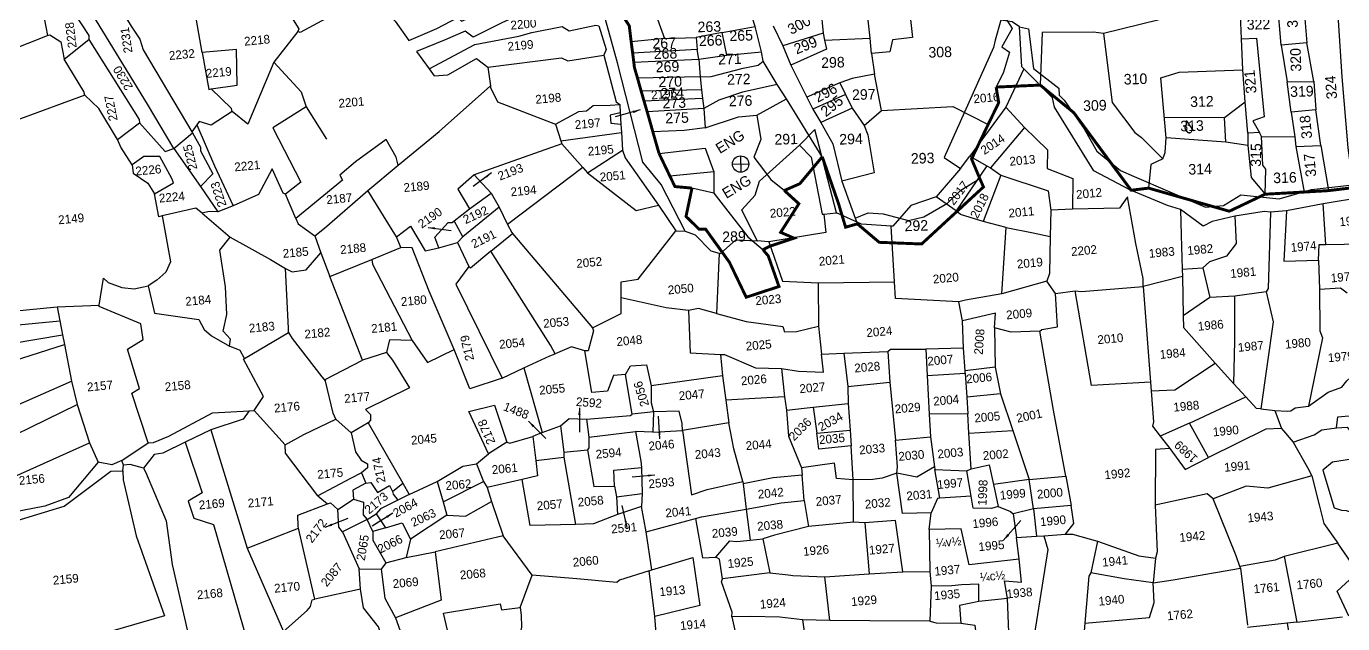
# Model space of a CAD drawing. Header units: metres. Extents: x 277515 to 230369286191, y 2056844 to 115415464409.
# Drawn here: x 278403 to 279508, y 2058632 to 2059133 of the extents above; entities that cross this region are included whole.
import ezdxf
from ezdxf.enums import TextEntityAlignment as Align

# ---------------------------------------------------------------- set-up
doc = ezdxf.new("R2010")
doc.units = ezdxf.units.M
doc.header["$MEASUREMENT"] = 0
for name, color, linetype in [('OFF', 1, 'Continuous'), ('OTHERS', 1, 'Continuous'), ('POLY_PARCEL', 6, 'Continuous'), ('POLY_ROAD', 30, 'Continuous'), ('SYM_ARROW', 1, 'Continuous'), ('TEXT_MAPIN', 7, 'Continuous'), ('TEXT_MAPOUT', 7, 'Continuous'), ('TEXT_PARCEL', 7, 'Continuous'), ('V_BOUND_LINE', 7, 'Continuous')]:
    doc.layers.add(name, color=color, linetype=linetype)
doc.styles.add('TEXT_MAP', font='', dxfattribs={"height": 1.8})
doc.styles.get('TEXT_MAP').set_extended_font_data('Kruti Dev 050')
doc.dimstyles.get("Standard").update_dxf_attribs({"dimtxt": 0.18, "dimasz": 0.18, "dimexe": 0.18, "dimexo": 0.0625, "dimgap": 0.09, "dimtad": 0, "dimtih": 1, "dimtoh": 1, "dimdec": 4, "dimzin": 0, "dimdsep": 46, "dimtxsty": 'Standard', "dimcen": 0.09, "dimadec": 0, "dimazin": 0, "dimtfac": 1, "dimtdec": 4, "dimtofl": 0, "dimtmove": 0, "dimatfit": 3, "dimfxl": 0, "dimtolj": 1, "dimtzin": 0, "dimarcsym": 0})

# ---------------------------------------------------------------- blocks, each defined once
blk = doc.blocks.new('DETAIL')
for points in [[(-1.4, 0), (1.4, 0)], [(0, 1.4), (0, -1.4)]]:
    blk.add_lwpolyline(points)
blk.add_circle((0, 0), 1.4)
blk = doc.blocks.new('KSUB')
at = {"layer": 'OFF'}
for points in [[(279408.6, 2059056.8), (279358.2, 2059056.5)], [(278972.9, 2059031.1), (278979.9, 2059011.4)]]:
    blk.add_lwpolyline(points, dxfattribs=at)
at = {"layer": 'POLY_PARCEL'}
for points in [[(279111.3, 2059123.5), (279107.3, 2059159.4), (279105.6, 2059163.5)], [(279143.3, 2059153.9), (279146.6, 2059124.1), (279129.9, 2059122), (279127.6, 2059112.1), (279112.3, 2059110.5)], [(279456.2, 2059117.5), (279453, 2059153.9)], [(279474.5, 2059156.7), (279477.5, 2059119.6)], [(279502.5, 2059160), (279507, 2059091.1), (279512, 2059031.3), (279516.5, 2058998)], [(278930.4, 2059145.5), (278938.6, 2059123.2)], [(279069.8, 2059147.7), (279071.9, 2059127.6)], [(279422.7, 2059122.8), (279421.6, 2059149.8)], [(278987, 2059128.1), (279014.8, 2059133.2)], [(278938.6, 2059123.2), (278910.7, 2059120.3)], [(278938.6, 2059123.2), (278965.2, 2059124)], [(278987, 2059128.1), (278965.2, 2059124)], [(278965.2, 2059124), (278966, 2059113.9)], [(278991, 2059109.2), (278987, 2059128.1)], [(279071.9, 2059127.6), (279037.9, 2059116.9)], [(279072.9, 2059121.8), (279074.5, 2059114.2), (279044.7, 2059100.9)], [(279071.9, 2059127.6), (279072.9, 2059121.8)], [(279072.9, 2059121.8), (279111.3, 2059123.5)], [(279112.3, 2059110.5), (279111.3, 2059123.5)], [(279306.9, 2059127.4), (279314.2, 2059069.5), (279333.2, 2059044.4), (279338.8, 2059040.2), (279356.7, 2059022.3)], [(279422.7, 2059122.8), (279435.4, 2059123.5), (279441.7, 2059057.3), (279432.3, 2059054.1), (279437.9, 2059044.4)], [(279423.8, 2059096.8), (279422.7, 2059122.8)], [(279477.5, 2059119.6), (279456.2, 2059117.5)], [(279483.4, 2059087.1), (279477.5, 2059119.6)], [(278966, 2059113.9), (278911.9, 2059111)], [(278967.4, 2059105.9), (278966, 2059113.9)], [(278967.4, 2059105.9), (278991, 2059109.2)], [(278991, 2059109.2), (279019.9, 2059112.1)], [(279112.3, 2059110.5), (279114.9, 2059093.2)], [(279456.2, 2059117.5), (279461.2, 2059086.7)], [(278912.9, 2059103.3), (278967.4, 2059105.9)], [(278967.4, 2059105.9), (278968.6, 2059090.9)], [(278968.6, 2059090.9), (278977.7, 2059091.2), (279004.7, 2059098.4), (279017.3, 2059100.8), (279021.4, 2059104.2)], [(279359.6, 2059039.7), (279355.2, 2059090.1), (279370.4, 2059094.9), (279423.8, 2059096.8)], [(279426, 2059070), (279423.8, 2059096.8)], [(278968.6, 2059090.9), (278916, 2059089.9)], [(278968.6, 2059090.9), (278969.7, 2059080.1)], [(279085.7, 2059086), (279058.2, 2059073.9)], [(279114.9, 2059093.2), (279096.2, 2059089.5), (279085.7, 2059086)], [(279085.7, 2059086), (279090.5, 2059076.3)], [(279120.8, 2059062.7), (279114.9, 2059093.2)], [(279461.2, 2059086.7), (279483.4, 2059087.1)], [(279464.6, 2059061.4), (279461.2, 2059086.7)], [(279483.4, 2059087.1), (279485.3, 2059063.2)], [(278969.7, 2059080.1), (278919.1, 2059078.9)], [(278969.7, 2059080.1), (278970.5, 2059072.9)], [(279033.1, 2059084.7), (279004.1, 2059078.2), (278984.1, 2059071.3), (278971.6, 2059064.5)], [(279090.5, 2059076.3), (279063.1, 2059063.8)], [(279090.5, 2059076.3), (279096.1, 2059064.8)], [(278970.5, 2059072.9), (278921.5, 2059070.5)], [(278971.6, 2059064.5), (278924.1, 2059061.7)], [(278970.5, 2059072.9), (278971.6, 2059064.5)], [(278971.6, 2059064.5), (278972.7, 2059048.1)], [(279016, 2059058.7), (279041, 2059072.6)], [(279096.1, 2059064.8), (279069.7, 2059052.6)], [(279096.1, 2059064.8), (279106.1, 2059050.3)], [(279120.8, 2059062.7), (279180.7, 2059066.1), (279210.2, 2059051)], [(279409.6, 2059036.3), (279408.6, 2059056.8), (279426, 2059070)], [(279428.1, 2059043.8), (279426, 2059070)], [(279485.3, 2059063.2), (279464.6, 2059061.4)], [(279489.4, 2059033.5), (279485.3, 2059063.2)], [(278972.7, 2059048.1), (279000.7, 2059057.3), (279016, 2059058.7)], [(279016, 2059058.7), (279019.5, 2059038.3), (279013.6, 2059023.7), (279027.8, 2059004.7), (279039.2, 2058995.6)], [(279106.1, 2059050.3), (279120.8, 2059062.7)], [(279464.6, 2059061.4), (279467.5, 2059040.7)], [(278972.7, 2059048.1), (278955.1, 2059046.1), (278928.9, 2059044.8)], [(279106.1, 2059050.3), (279109.3, 2059042.4), (279114.5, 2059010.3), (279087.5, 2059003.3)], [(279437.9, 2059044.4), (279428.1, 2059043.8)], [(279428.1, 2059043.8), (279428.1, 2059033.4)], [(279439.5, 2059041), (279437.9, 2059044.4)], [(279439.5, 2059041), (279467.5, 2059040.7)], [(279442.6, 2058992.5), (279443.2, 2059013.4), (279440.8, 2059017), (279439.5, 2059041)], [(278934.1, 2059026.6), (278972.9, 2059031.1)], [(279356.7, 2059022.3), (279358.8, 2059027.6), (279359.6, 2059039.7)], [(279409.6, 2059036.3), (279359.6, 2059039.7)], [(279428.1, 2059033.4), (279409.6, 2059036.3)], [(279428.1, 2059033.4), (279431, 2059006.6), (279442.6, 2058992.5)], [(279467.5, 2059040.7), (279468.3, 2059032.6)], [(279468.3, 2059032.6), (279489.4, 2059033.5)], [(279468.3, 2059032.6), (279475.3, 2058994.3)], [(279489.4, 2059033.5), (279495.9, 2058995.5)], [(279356.7, 2059022.3), (279346.7, 2059017.4), (279344.8, 2058997.6)], [(278979.9, 2059011.4), (278943.2, 2059007.6)], [(278979.9, 2059011.4), (278980.1, 2058993.5)], [(278980.1, 2058993.5), (278961.7, 2058997.6)], [(279098.7, 2058972.5), (279109.4, 2058976.8), (279122.2, 2058976), (279143.4, 2058970.3), (279156.3, 2058973.6), (279176.2, 2058984.9), (279187.2, 2058995.9), (279203.2, 2059005.6)], [(278980.1, 2058993.5), (279008.7, 2058956.6), (279021.3, 2058945.9)]]:
    blk.add_lwpolyline(points, dxfattribs=at)
at = {"layer": 'POLY_ROAD'}
for points in [[(279208.8, 2059165.5), (279230.4, 2059131.7), (279221.6, 2059116.2), (279228, 2059111.8), (279223.2, 2059095), (279216.9, 2059082.4)], [(279014.8, 2059133.2), (279008, 2059154.3)], [(279421.6, 2059149.8), (279353.7, 2059138.8), (279306.9, 2059127.4)], [(279019.9, 2059112.1), (279014.8, 2059133.2)], [(279029.9, 2059133.9), (279037.9, 2059116.9)], [(279306.9, 2059127.4), (279298.6, 2059128.5), (279255.5, 2059128.2), (279253.9, 2059084.1)], [(279021.4, 2059104.2), (279019.9, 2059112.1)], [(279037.9, 2059116.9), (279044.7, 2059100.9)], [(279033.1, 2059084.7), (279021.4, 2059104.2)], [(279044.7, 2059100.9), (279058.2, 2059073.9)], [(279041, 2059072.6), (279033.1, 2059084.7)], [(279071, 2059023.9), (279041, 2059072.6)], [(279058.2, 2059073.9), (279063.1, 2059063.8)], [(279063.1, 2059063.8), (279069.7, 2059052.6)], [(279069.7, 2059052.6), (279079.9, 2059034.8), (279087.5, 2059003.3)], [(279087.5, 2059003.3), (279098.7, 2058972.5)], [(279098.7, 2058972.5), (279100.5, 2058967.6)]]:
    blk.add_lwpolyline(points, dxfattribs=at)
at = {"layer": 'V_BOUND_LINE', "const_width": 2.46}
for points in [[(278901.5, 2059145.6), (278909.1, 2059133.8), (278910.7, 2059120.3)], [(278910.7, 2059120.3), (278911.9, 2059111)], [(278911.9, 2059111), (278912.9, 2059103.3)], [(278912.9, 2059103.3), (278913.4, 2059098.9), (278916, 2059089.9)], [(278916, 2059089.9), (278919.1, 2059078.9)], [(279216.9, 2059082.4), (279253.9, 2059084.1)], [(279253.9, 2059084.1), (279282, 2059061), (279330.2, 2058995.8), (279344.8, 2058997.6)], [(278919.1, 2059078.9), (278921.5, 2059070.5)], [(279210.2, 2059051), (279219.1, 2059069.3), (279216.9, 2059082.4)], [(278921.5, 2059070.5), (278924.1, 2059061.7)], [(278924.1, 2059061.7), (278928.9, 2059044.8)], [(279203.2, 2059005.6), (279196.3, 2059022.1), (279210.2, 2059051)], [(278928.9, 2059044.8), (278934.1, 2059026.6)], [(278934.1, 2059026.6), (278943.2, 2059007.6)], [(279039.2, 2058995.6), (279052.2, 2059001.3), (279071, 2059023.9)], [(279071, 2059023.9), (279084.7, 2058984.5), (279090.6, 2058964.8), (279100.5, 2058967.6)], [(278943.2, 2059007.6), (278947.4, 2058998.9), (278961.7, 2058997.6)], [(278961.7, 2058997.6), (278956.7, 2058973.8), (278967.7, 2058963.1), (278973.1, 2058963.2), (278993.1, 2058935.4), (279007.2, 2058906), (279034.7, 2058915), (279025.7, 2058940.7), (279021.3, 2058945.9)], [(279021.3, 2058945.9), (279027.2, 2058948.9), (279047.3, 2058955.6), (279036.1, 2058960.5), (279051.4, 2058984.5), (279039.2, 2058995.6)], [(279100.5, 2058967.6), (279118.8, 2058952.1), (279154.4, 2058950.7), (279206.3, 2058998.6), (279203.2, 2059005.6)], [(279344.8, 2058997.6), (279412.6, 2058978.2), (279442.6, 2058992.5)], [(279495.9, 2058995.5), (279516.5, 2058998)], [(279442.6, 2058992.5), (279475.3, 2058994.3)], [(279475.3, 2058994.3), (279495.9, 2058995.5)]]:
    blk.add_lwpolyline(points, dxfattribs=at)
at = {"layer": 'OTHERS', "xscale": 4.921375242810441, "yscale": 4.921375242810441, "zscale": 4.921375242810441, "rotation": 1.753663468044712}
blk.add_blockref('DETAIL', (279002.5, 2059017.8), dxfattribs=at)
at = {"layer": 'TEXT_MAPIN'}
for rotation, p in [(31.8078, (278996, 2059032.9)), (31.0971, (279001.5, 2058995.1))]:
    blk.add_text('ENG', height=8.86, rotation=rotation, dxfattribs=at).set_placement(p, align=Align.CENTER)
at = {"layer": 'TEXT_PARCEL', "style": 'TEXT_MAP'}
for s, rotation, p in [('323', 91.7537, (279469.8, 2059142.2)), ('300', 28.3054, (279053.7, 2059130.8)), ('263', 1.7537, (278976.4, 2059128.7)), ('265', 1.7537, (279003.1, 2059121.3)), ('322', 1.7537, (279437.2, 2059130.8)), ('267', 1.7537, (278938.5, 2059115)), ('266', 1.7537, (278977.5, 2059117.1)), ('299', 21.726, (279058.6, 2059113.4)), ('268', 1.7537, (278939.6, 2059106.2)), ('271', 1.7537, (278993.6, 2059101.6)), ('298', 1.7537, (279080.1, 2059098.7)), ('308', 1.7537, (279170.1, 2059107.4)), ('320', 91.7537, (279472.7, 2059105.4)), ('269', 1.7537, (278941.3, 2059095.1)), ('321', 94.9353, (279434.6, 2059087.2)), ('270', 1.7537, (278943.6, 2059082.6)), ('272', 1.7537, (279001.1, 2059084.6)), ('296', 28.3054, (279075.9, 2059073.8)), ('310', 1.7537, (279334, 2059084.8)), ('324', 94.7682, (279502.3, 2059082.5)), ('274', 1.7537, (278945.3, 2059073)), ('276', 1.7537, (279002.6, 2059066.5)), ('295', 38.6075, (279081.8, 2059063.2)), ('297', 1.7537, (279106, 2059071.8)), ('312', 1.7537, (279389.7, 2059065.9)), ('319', 1.7537, (279473.6, 2059074.4)), ('273', 1.7537, (278947, 2059064.8)), ('309', 1.7537, (279299.9, 2059062.6)), ('275', 1.7537, (278949.3, 2059052.2)), ('313', 1.7537, (279381.4, 2059045.5)), ('318', 95.5699, (279481.2, 2059049.3)), ('291', 1.7537, (279040.9, 2059034.3)), ('294', 1.7537, (279095.3, 2059034.4)), ('315', 88.8896, (279439.3, 2059025.3)), ('293', 1.7537, (279155.4, 2059018.3)), ('317', 95.3321, (279484.7, 2059017.3)), ('314', 1.7537, (279388.2, 2059009.2)), ('316', 1.7537, (279459.4, 2059002)), ('292', 1.7537, (279150.1, 2058961.7)), ('289', 1.7537, (278997.1, 2058952.5))]:
    blk.add_text(s, height=8.86, rotation=rotation, dxfattribs=at).set_placement(p, align=Align.CENTER)
blk = doc.blocks.new('TEXTARROW')
blk.add_leader([(0.04, -0.01), (8.68, -0.01)], dimstyle='Standard', override={"dimtxt": 2.5, "dimasz": 2.5, "dimexe": 1.25, "dimexo": 0.625, "dimgap": 0.625, "dimtad": 1, "dimtih": 0, "dimtoh": 0, "dimzin": 8, "dimcen": 2.5, "dimtofl": 1})
blk = doc.blocks.new('ee')
at = {"layer": 'OTHERS'}
blk.add_lwpolyline([(312.32, 670.65), (315.84, 663.65)], dxfattribs=at)
at = {"layer": 'POLY_PARCEL'}
for points in [[(284.31, 664.61), (279.78, 674.22), (269.63, 694.93), (263.84, 703.16), (261.38, 707.2), (258.69, 714.54)], [(259.72, 715.47), (260.19, 714.81), (260.91, 714.28), (262.28, 713.8), (263, 713.2), (263.89, 711.77), (264.61, 708.37), (264.91, 706.34), (265.09, 705.27), (265.74, 703.72), (266.64, 702.77), (268.72, 701.22), (270.69, 700.56), (273.32, 700.08), (277.91, 690.6), (279.46, 687.74), (279.94, 685.47), (288.34, 667.71)], [(264.61, 698.06), (265.2, 696.69), (269.02, 689.47), (268.97, 688.65)], [(260.01, 695.73), (260.55, 690.3)], [(308.37, 694.62), (312.25, 686.84), (312.03, 686.27)], [(330.02, 689.23), (332.18, 686.58), (334.68, 682.35), (340.65, 684.25), (345.12, 686.1), (345.84, 685.27), (353.59, 687.83), (369.57, 692.98)], [(218.45, 671.83), (233.49, 676.91), (229.81, 686.98), (239.95, 691.56), (244.33, 685.59), (260.55, 690.3)], [(260.55, 690.3), (261.03, 690.36), (263.18, 688.69), (263.54, 685.08)], [(291.96, 683.84), (291.42, 690.59)], [(320.2, 689.85), (319.96, 689.19), (312.5, 686.03), (312.03, 686.27)], [(263.54, 685.08), (268.97, 688.65)], [(268.97, 688.65), (277.74, 671.24), (277.75, 670.57)], [(371.12, 688.86), (366.84, 687.41), (365.17, 688.01), (354.07, 684.19), (347.93, 681.81), (346.38, 683.18), (342.14, 681.75), (335.99, 679.9), (338.26, 676.14)], [(267.06, 677.32), (266.94, 678.04), (263.54, 685.08)], [(312.03, 686.27), (306.48, 680.49)], [(291.96, 683.84), (292.62, 676.09), (293.1, 676.15)], [(293.1, 676.15), (298.53, 676.44), (299.06, 683.78), (291.96, 683.84)], [(338.26, 676.14), (348.11, 680.26), (357.29, 681.15), (360.04, 681.63), (366.42, 682.29), (367.79, 681.27), (373.34, 681.89)], [(306.48, 680.49), (299.97, 668.25), (296.99, 671.11)], [(306.48, 680.49), (311.55, 673.87), (312.32, 670.65), (305.04, 666.99), (309.76, 655.31), (306.35, 653.13)], [(267.06, 677.32), (243.15, 670.98)], [(272.92, 667.59), (269.69, 674.28), (267.06, 677.32)], [(296.99, 671.11), (296.92, 671.73), (293.1, 676.15)], [(338.26, 676.14), (339.16, 674.57), (342.02, 674.51), (348.17, 677.37), (350.37, 675.34)], [(350.37, 675.34), (365.65, 675.82), (366.9, 675.11), (374.39, 675.56)], [(350.37, 675.34), (350.54, 671.47)], [(460.28, 673.45), (458.91, 674.64), (456.61, 675.15), (455.08, 671.2), (454.57, 669.67), (442.34, 648.02), (445.52, 645.47)], [(296.99, 671.11), (292.46, 668.72), (290.07, 669.68), (289.51, 669.04)], [(330.07, 656.9), (339.14, 663.04), (350.54, 671.47)], [(350.54, 671.47), (350.55, 671.11), (351.69, 668.01), (363.2, 662.34)], [(272.92, 667.59), (277.75, 670.57)], [(277.75, 670.57), (282.52, 664.19), (284.31, 664.61)], [(289.51, 669.04), (288.34, 667.71)], [(289.51, 669.04), (292.35, 660.3)], [(275.48, 662.1), (273.46, 665.92), (272.92, 667.59)], [(284.31, 664.61), (288.43, 667.5)], [(288.34, 667.71), (288.43, 667.5)], [(288.43, 667.5), (289.83, 664.43), (289.77, 663.65), (291.86, 658.65), (289.06, 656.32)], [(363.2, 662.34), (368.21, 664.49), (369.76, 664.49), (371.25, 665.45), (374.77, 665.21), (376.73, 665.14)], [(279.48, 655.72), (283.6, 657.57), (283.36, 658.53), (281.27, 663.24), (277.99, 663.59), (275.48, 662.1)], [(284.31, 664.61), (289.06, 656.32)], [(376.67, 663.39), (374.54, 663.16), (374.54, 661.49), (376.59, 661.07)], [(460.37, 664.77), (455.94, 657.21)], [(275.48, 662.1), (275.48, 660.37), (278.29, 657.99), (279.48, 655.72)], [(292.35, 660.3), (295.43, 651.7)], [(330.07, 656.9), (329.81, 658.63), (328.13, 662.39), (321.39, 658.4), (317.87, 656.01), (318.35, 654.88), (308.03, 647.9)], [(363.2, 662.34), (363.96, 658.79)], [(306.35, 653.13), (305.93, 653.37), (304.14, 658.56), (300.8, 653.55), (295.43, 651.7)], [(364.1, 658.15), (345.47, 653.5)], [(363.96, 658.79), (376.53, 659.34)], [(363.96, 658.79), (364.1, 658.15)], [(364.1, 658.15), (367.92, 652.93)], [(455.94, 657.21), (447.67, 647.86)], [(455.94, 657.21), (459.42, 652.68)], [(280.66, 650.99), (279.96, 650.89), (279.48, 655.72)], [(289.06, 656.32), (292.15, 650.75)], [(323.39, 652.31), (330.07, 656.9)], [(368.81, 651.71), (376.41, 655.74)], [(288.93, 650.81), (287.71, 651.97), (280.66, 650.99)], [(295.43, 651.7), (292.15, 650.75)], [(308.03, 647.9), (306.35, 653.13)], [(311.61, 644.02), (313.76, 645.4), (323.39, 652.31)], [(328.34, 642.23), (323.39, 652.31)], [(345.47, 653.5), (341.83, 650.82), (343.85, 646.58)], [(345.47, 653.5), (348.63, 649.39)], [(367.92, 652.93), (351.39, 642.65)], [(367.92, 652.93), (368.81, 651.71)], [(368.81, 651.71), (378.06, 643.06), (382.75, 643.7)], [(402.32, 634.51), (399.77, 641.14), (402.83, 643.94), (403.98, 646.74), (412.9, 653.37)], [(459.42, 652.68), (451.64, 645.02)], [(459.42, 652.68), (463.72, 647.66), (463.31, 643.85), (468.34, 641.26), (467.68, 634.98)], [(280.66, 650.99), (281.45, 641.45), (280.34, 639.37), (278.32, 637.91), (276.44, 636.9)], [(292.15, 650.75), (290.36, 650.99), (288.93, 650.81)], [(288.93, 650.81), (294.18, 645.32)], [(343.85, 646.58), (348.63, 649.39)], [(348.63, 649.39), (350, 646.34)], [(308.03, 647.9), (308.39, 646.77), (311.61, 644.02)], [(340.51, 644.39), (343.85, 646.58)], [(350, 646.34), (341.95, 640.98)], [(350, 646.34), (351.39, 642.65)], [(445.52, 645.47), (447.67, 647.86)], [(447.67, 647.86), (450.96, 645.51)], [(291.97, 622.93), (292.33, 624.36), (290.96, 626.15), (292.03, 629.49), (292.27, 635.21), (291.85, 642.85), (294.18, 645.32)], [(294.18, 645.32), (302.05, 640.01), (304.98, 637.84)], [(311.61, 644.02), (312.51, 640.41)], [(328.34, 642.23), (331.45, 644.14), (334.01, 638.83), (336.87, 639.13)], [(336.87, 639.13), (336.22, 641.45), (339.26, 644.2), (340.04, 644.08), (340.51, 644.39)], [(341.95, 640.98), (340.51, 644.39)], [(445.52, 645.47), (439.92, 640.12)], [(450.96, 645.51), (443.76, 636.84)], [(450.96, 645.51), (451.64, 645.02)], [(451.64, 645.02), (453.66, 643.32)], [(329.07, 639.98), (328.34, 642.23)], [(341.95, 640.98), (340.75, 639.9)], [(351.39, 642.65), (352.11, 640.92), (352.26, 640.7)], [(453.66, 643.32), (449.12, 634.17)], [(453.66, 643.32), (463.07, 639.23), (463.22, 635.22)], [(266.02, 633.9), (267.41, 639.33), (268.24, 638.35), (271.02, 637.1), (273.52, 636.55), (276.44, 636.9)], [(304.98, 637.84), (306.29, 637), (309.15, 637.18), (312.51, 640.41)], [(312.51, 640.41), (313.88, 635.34)], [(313.88, 635.34), (322.83, 638.02)], [(322.83, 638.02), (329.07, 639.98)], [(322.83, 638.02), (322.89, 637.07), (329.57, 620.61)], [(338.02, 617.98), (334.02, 630.44), (331.39, 639.68), (329.07, 639.98)], [(336.87, 639.13), (340.75, 639.9)], [(340.75, 639.9), (342.61, 634.73)], [(347.44, 637.48), (352.26, 640.7)], [(352.26, 640.7), (366.9, 619.78)], [(373.34, 625.37), (373.65, 628.66), (377.17, 628.9), (385.86, 638.1)], [(416.53, 638.72), (416.61, 634.89), (404.7, 634.08)], [(430.15, 634.95), (424.11, 635.92), (419.14, 638.72)], [(439.92, 640.12), (434.56, 638.84), (430.49, 634.9), (430.15, 634.95)], [(443.76, 636.84), (439.92, 640.12)], [(276.44, 636.9), (277.2, 631.2), (286.16, 629.05), (287.07, 626.9), (288.46, 625.44), (291.97, 622.93)], [(304.32, 624.66), (304.44, 625.5), (304.98, 637.84)], [(319.01, 617.57), (313.88, 635.34)], [(347.44, 637.48), (342.97, 634.38), (342.61, 634.73)], [(358.72, 615.17), (357.88, 617.02), (347.44, 637.48)], [(387.72, 637.9), (389.7, 636.93), (392.63, 633.37), (394.32, 632.69)], [(449.12, 634.17), (444.59, 636.03), (443.94, 636.68), (443.76, 636.84)], [(480.72, 617.73), (480.89, 619.35), (480.08, 626.72), (479.27, 636.44), (477.4, 634.25), (467.68, 634.98)], [(229.04, 634.22), (257.32, 634.34)], [(257.32, 634.34), (266.02, 633.9)], [(257.32, 634.34), (257.61, 631.41)], [(273.43, 604.63), (271.02, 615.17), (272.69, 616), (270.95, 624.33), (274.36, 626), (274.22, 629.26), (265.95, 633.63), (266.02, 633.9)], [(342.61, 634.73), (339.63, 631.4), (347.38, 611.18)], [(394.32, 632.69), (392.59, 620.37)], [(394.32, 632.69), (394.55, 632.6), (397.99, 635.15), (402.32, 634.51)], [(404.7, 634.08), (402.32, 634.51)], [(404.7, 634.08), (406.81, 625.74), (414.1, 624.69)], [(429.77, 623.48), (430.15, 634.95)], [(453.74, 632.47), (449.12, 634.17)], [(463.22, 635.22), (462.57, 629.8)], [(467.68, 634.98), (463.22, 635.22)], [(489.89, 632.85), (489.51, 627.59), (489.11, 620.55)], [(229.44, 631.33), (257.61, 631.41)], [(257.61, 631.41), (257.9, 628.5)], [(451.56, 618.95), (453.74, 632.47)], [(453.74, 632.47), (459.17, 630.85), (462.57, 629.8)], [(500.91, 630.43), (500.69, 624.76), (498.42, 622.41), (494.86, 621.52), (493.32, 620.46)], [(508.34, 630.59), (506.36, 614.96), (505.88, 614.31)], [(511.6, 630.51), (510.12, 620.22), (517.25, 619.82)], [(519.04, 622.89), (519.28, 631.26)], [(231.49, 626.54), (257.9, 628.5)], [(257.9, 628.5), (258.1, 626.48)], [(462.57, 629.8), (461.76, 622.19), (461.04, 620.65)], [(232.77, 620.87), (258.1, 626.48)], [(258.1, 626.48), (258.86, 618.77)], [(294.81, 620.11), (304.32, 624.66)], [(304.32, 624.66), (304.98, 623.35), (310.35, 614.88), (311, 613.96)], [(366.9, 619.78), (373.05, 622.16), (373.34, 625.37)], [(386.91, 621.51), (382.38, 622.48), (373.34, 625.37)], [(414.1, 624.69), (413.29, 615.78)], [(414.1, 624.69), (429.77, 623.48)], [(294.81, 620.11), (294.06, 621.86), (291.97, 622.93)], [(392.59, 620.37), (389.02, 621.75), (386.91, 621.51)], [(442.62, 618.09), (429.66, 620.03), (429.77, 623.48)], [(517.25, 619.82), (517.66, 622.97), (519.04, 622.89)], [(519.04, 622.89), (526.57, 622.33)], [(295.79, 609.3), (298, 611.96), (294.6, 620.01), (294.81, 620.11)], [(329.57, 620.61), (324.92, 621.21), (324.08, 618.64)], [(329.57, 620.61), (332.31, 615.84), (338.02, 617.98)], [(366.9, 619.78), (367.01, 619.16), (365.52, 615.11), (364.86, 615.17)], [(386.91, 621.51), (386.43, 612.76), (392.67, 611.87)], [(392.59, 620.37), (398.51, 618.12), (405.97, 616.42), (406.21, 615.29), (408.72, 615.13), (413.29, 615.78)], [(461.04, 620.65), (451.56, 618.95)], [(462.57, 617.98), (461.04, 620.65)], [(489.03, 619.01), (480.72, 617.73)], [(489.03, 619.01), (488.4, 610.93)], [(489.11, 620.55), (489.03, 619.01)], [(489.11, 620.55), (493.32, 620.46)], [(493.32, 620.46), (494.21, 614.23)], [(517.25, 619.82), (516.93, 613.82)], [(234.82, 610.8), (258.86, 618.77)], [(258.86, 618.77), (259.55, 613.91)], [(311, 613.96), (310.95, 614.31), (319.01, 617.57)], [(324.08, 618.64), (325.15, 616.99), (328.13, 610.97), (318.7, 607.33), (319.6, 606.26), (319.48, 605.07), (319, 604.53)], [(324.08, 618.64), (319.01, 617.57)], [(347.38, 611.18), (340.52, 609.63), (338.02, 617.98)], [(364.86, 615.17), (362.18, 616.3), (358.72, 615.17)], [(451.56, 618.95), (444.02, 618.3), (442.62, 618.09)], [(442.95, 614.12), (442.62, 618.09)], [(458.68, 610.56), (459.09, 610.85), (462.41, 611.09), (462.57, 617.98)], [(462.57, 617.98), (466.71, 618.14)], [(480.44, 597.95), (468.2, 598.36), (466.71, 618.14)], [(466.71, 618.14), (468, 617.89), (480.72, 617.73)], [(480.72, 617.73), (480.44, 597.95)], [(236.39, 605.13), (259.55, 613.91)], [(259.55, 613.91), (261.36, 605.79)], [(312.44, 605.9), (311.96, 607.22), (311, 613.96)], [(351.98, 612.85), (357.58, 614.88), (358.72, 615.17)], [(372.74, 609.59), (370.28, 609.59), (368.74, 606.51), (365.5, 606.51), (364.86, 615.17)], [(413.29, 615.78), (413.37, 609.99)], [(442.7, 608.53), (442.95, 614.12)], [(449.44, 612.1), (449.93, 615.1), (442.95, 614.12)], [(494.21, 614.23), (488.4, 610.93)], [(499.4, 613.99), (494.21, 614.23)], [(497.53, 596.01), (498.51, 604.83), (499.4, 613.99)], [(505.88, 614.31), (499.4, 613.99)], [(505.88, 614.31), (506.77, 607.99), (502.56, 590.34)], [(516.93, 613.82), (516.2, 605.24), (516.61, 603.78), (512.39, 589.99)], [(516.93, 613.82), (521.22, 613.66), (522.52, 612.53)], [(347.38, 611.18), (351.98, 612.85)], [(351.98, 612.85), (354.56, 599.26)], [(372.74, 609.59), (373.94, 611.27), (377.27, 611.12), (377.81, 606.77)], [(392.67, 611.87), (393.48, 611.79), (399.55, 608.47), (404.9, 607.82)], [(392.67, 611.87), (392.67, 607.42)], [(449.44, 612.1), (448.8, 604)], [(458.68, 610.56), (452.77, 610.89), (449.44, 612.1)], [(488.4, 610.93), (488.22, 608.56), (494.09, 600.64)], [(294.76, 609.33), (295.79, 609.3)], [(295.79, 609.3), (301.52, 601.61)], [(373.38, 601.31), (372.74, 609.59)], [(404.9, 607.82), (408.35, 606.91), (413.45, 606.27), (413.37, 609.99)], [(413.37, 609.99), (417.99, 609.75)], [(417.99, 609.75), (427.07, 609.26)], [(417.99, 609.75), (418.15, 602.87)], [(427.07, 609.26), (426.9, 602.95)], [(427.07, 609.26), (427.63, 609.67), (434.92, 609.02)], [(434.92, 609.02), (434.68, 603.59)], [(442.7, 608.53), (434.92, 609.02)], [(442.56, 603.84), (442.7, 608.53)], [(461.26, 580.24), (459.98, 594.04), (458.68, 610.56)], [(238.77, 598.11), (261.36, 605.79)], [(261.36, 605.79), (262.81, 601.67)], [(286.53, 606.12), (291.72, 581.1)], [(301.52, 601.61), (305.52, 603.4), (312.44, 605.9)], [(315.3, 602.86), (312.44, 605.9)], [(343.13, 595.89), (339.89, 604.97), (345.24, 605.78), (347.06, 597.92)], [(377.81, 606.77), (377.49, 603.27), (377.76, 601.33)], [(392.67, 607.42), (377.81, 606.77)], [(392.67, 607.42), (392.88, 602.39)], [(404.9, 607.82), (404.98, 601.91)], [(512.39, 589.99), (516.69, 592.5), (519.61, 593.23), (520.74, 594.45), (521.55, 595.09), (523.41, 597.52), (525.6, 598.82), (525.93, 607.4)], [(281.01, 604.06), (283.56, 593.34), (280.48, 591.88), (281.34, 588.29), (285.28, 586.66), (289.99, 561.8)], [(319, 604.53), (315.3, 602.86)], [(315.3, 602.86), (315.82, 598.83), (316.85, 597.03), (318.05, 596.17), (317.96, 595.32), (316.68, 594.38)], [(319, 604.53), (324.92, 591.47)], [(418.15, 602.87), (417.91, 599.38)], [(418.15, 602.87), (426.9, 602.95)], [(426.9, 602.95), (426.91, 590.93)], [(434.68, 603.59), (434.36, 595.62)], [(434.68, 603.59), (442.54, 603.35)], [(442.54, 603.35), (442.4, 598.41)], [(442.54, 603.35), (442.56, 603.84)], [(448.8, 604), (442.56, 603.84)], [(448.8, 604), (449.36, 598.42)], [(307.25, 590.52), (301.43, 599.94), (301.52, 601.61)], [(354.56, 599.26), (354.56, 599.26), (358.44, 600.23)], [(358.44, 600.23), (360.34, 601.59), (363.89, 601.12)], [(358.44, 600.23), (358.61, 594.77)], [(363.89, 601.12), (372.96, 601.07)], [(363.89, 601.12), (363.99, 597.41)], [(372.96, 601.07), (373.38, 601.31)], [(377.76, 601.33), (373.38, 601.31)], [(377.76, 601.33), (377.24, 597.2)], [(383.4, 596.96), (383.48, 598.41), (383.08, 601.01), (377.76, 601.33)], [(392.88, 602.39), (393.07, 597.66)], [(404.98, 601.91), (392.88, 602.39)], [(404.98, 601.91), (405.11, 599.14)], [(480.4, 596.13), (485.23, 595.88), (494.09, 600.64)], [(494.09, 600.64), (497.53, 596.01)], [(267.67, 599.37), (267.55, 597.53), (269.17, 585.81), (273.46, 568.77), (260.35, 566.29)], [(271.95, 599.53), (272.34, 598.73), (275.6, 588.29), (276.03, 579.21), (278, 564.57), (279.02, 563.55), (280.99, 562.01), (282.11, 558.97)], [(347.06, 597.92), (343.13, 595.89)], [(347.06, 597.92), (347.67, 597.64), (352.54, 598.62)], [(354.56, 599.26), (352.54, 598.62)], [(352.54, 598.62), (352.71, 593.59)], [(363.99, 597.41), (363.85, 595.21), (363.49, 594.84)], [(363.99, 597.41), (373.73, 597.63)], [(373.73, 597.63), (374.25, 591.45), (374.25, 590.14)], [(377.24, 597.2), (373.73, 597.63)], [(393.07, 597.66), (383.4, 596.96)], [(394.78, 585.35), (393.56, 592.24), (393.07, 597.66)], [(405.11, 599.14), (405.03, 593.8), (407.14, 587.04)], [(405.11, 599.14), (410.69, 599.25)], [(410.69, 599.25), (417.91, 599.38)], [(410.69, 599.25), (410.94, 593.84)], [(417.91, 599.38), (417.83, 593.84)], [(442.4, 598.41), (442.3, 594.9)], [(449.36, 598.42), (442.4, 598.41)], [(449.36, 598.42), (451.21, 590.68)], [(480.44, 597.95), (480.4, 596.13)], [(340.45, 594.09), (343.13, 595.89)], [(358.61, 594.77), (358.49, 593.76)], [(358.61, 594.77), (363.49, 594.84)], [(363.49, 594.84), (364.1, 587.19), (368.38, 586.83)], [(377.24, 597.2), (383.4, 596.96)], [(383.4, 596.96), (384, 583.57), (387.32, 584.38), (394.78, 585.35)], [(434.36, 595.62), (434.2, 590.93)], [(442.3, 594.9), (434.36, 595.62)], [(442.14, 590.93), (442.3, 594.9)], [(480.4, 596.13), (480.28, 589.73), (479.96, 588.84), (481.36, 586.69)], [(499.69, 593.14), (497.53, 596.01)], [(316.68, 594.38), (314.28, 593.43), (307.25, 590.52)], [(317.36, 592.23), (314.54, 591.04), (314.54, 589.15)], [(316.68, 594.38), (317.36, 592.23)], [(317.36, 592.23), (318.39, 592.23), (319.59, 590.09), (322.16, 591.29), (322.67, 590.01)], [(332.02, 591.2), (337.58, 593.85), (340.45, 594.09)], [(340.45, 594.09), (341.55, 590.3)], [(352.71, 593.59), (352.75, 590.41), (349.54, 589.94)], [(352.71, 593.59), (358.49, 593.76)], [(358.49, 593.76), (359.64, 579.67)], [(417.75, 590.6), (411.03, 590.52), (410.94, 593.84)], [(410.94, 593.84), (417.83, 593.84)], [(417.83, 593.84), (417.75, 590.6)], [(487.66, 588.76), (499.69, 593.14)], [(502.56, 590.34), (501.67, 590.5), (499.69, 593.14)], [(307.25, 590.52), (309.05, 588.72)], [(311.11, 587.36), (314.54, 589.15)], [(314.54, 589.15), (316.51, 588.38), (316.16, 585.73), (316.93, 584.7)], [(322.67, 590.01), (324.92, 591.47)], [(322.67, 590.01), (322.76, 589.41), (323.57, 588.12)], [(324.92, 591.47), (326.01, 589.07)], [(326.01, 589.07), (332.02, 591.2)], [(332.02, 591.2), (332.85, 586.86)], [(332.85, 586.86), (341.55, 590.3)], [(341.55, 590.3), (342.21, 588.98)], [(349.54, 589.94), (342.21, 588.98)], [(359.64, 579.67), (350.25, 580.34), (349.54, 589.94)], [(368.38, 586.83), (368.49, 590.11), (374.25, 590.14)], [(374.25, 590.14), (373.89, 584.8)], [(417.51, 583.56), (417.75, 590.6)], [(426.58, 584.13), (426.83, 585.42), (426.91, 590.93)], [(426.91, 590.93), (434.2, 590.93)], [(434.2, 590.93), (434.42, 584.69)], [(441.9, 583.56), (442.14, 590.93)], [(442.14, 590.93), (451.21, 590.68)], [(451.21, 590.68), (453.64, 580.24)], [(502.56, 590.34), (505.4, 589.73)], [(505.4, 589.73), (507.94, 589.34), (508.67, 589.34), (509.64, 589.91), (512.39, 589.99)], [(505.4, 589.73), (506.45, 585.92)], [(302.66, 584.28), (302.6, 584.7), (302.77, 586.93), (309.05, 588.72)], [(309.05, 588.72), (309.74, 588.81), (311.11, 587.36)], [(311.62, 582.65), (310.94, 583.67), (311.11, 587.36)], [(323.57, 588.12), (319.85, 586.67), (318.9, 585.73)], [(326.01, 589.07), (323.57, 588.12)], [(332.85, 586.86), (333.39, 584.1)], [(342.21, 588.98), (342.81, 586.06)], [(368.38, 586.83), (368.53, 584.64)], [(407.14, 587.04), (407.09, 585.52)], [(417.51, 583.56), (414.1, 584.13), (413.94, 587.36), (410.54, 587.2), (407.14, 587.04)], [(487.66, 588.76), (481.36, 586.69)], [(481.36, 586.69), (483.12, 583.98)], [(490.9, 581.39), (487.66, 588.76)], [(517.74, 584.97), (518.23, 587.24), (542.93, 587.12)], [(291.72, 581.1), (302.66, 584.28)], [(304.65, 569.38), (302.66, 584.28)], [(316.93, 584.7), (311.62, 582.65)], [(316.93, 584.7), (318.9, 585.73)], [(317.88, 582.13), (316.93, 584.7)], [(318.9, 585.73), (320.53, 582.65)], [(333.39, 584.1), (325.42, 579.82)], [(333.39, 584.1), (337.15, 583.5), (342.81, 586.06)], [(342.81, 586.06), (344.51, 578.79)], [(368.53, 584.64), (368.42, 580.96)], [(368.53, 584.64), (373.89, 584.8)], [(373.89, 584.8), (373.53, 582.17)], [(394.78, 585.35), (394.79, 584.87)], [(407.09, 585.52), (401.1, 585.52), (394.79, 584.87)], [(394.79, 584.87), (394.97, 579.6)], [(407.01, 580.25), (407.09, 585.52)], [(426.58, 584.13), (423.5, 583.32), (421.56, 583.23), (417.51, 583.56)], [(434.42, 584.69), (430.63, 582.91), (426.58, 584.13)], [(432.9, 575.3), (426.99, 575.7), (426.58, 584.13)], [(434.42, 584.69), (434.44, 584.13)], [(434.44, 584.13), (441, 583.23)], [(434.93, 578.12), (434.44, 584.13)], [(441.9, 583.56), (445.7, 584.04), (446.19, 579.91)], [(483.12, 583.98), (480.18, 583.98), (479.04, 572.6)], [(483.12, 583.98), (485.87, 579.36), (490.9, 581.39)], [(506.45, 585.92), (503.21, 586.08), (490.9, 581.39)], [(506.45, 585.92), (508.59, 582.86)], [(508.59, 582.86), (513.04, 584), (514.66, 584.89), (517.74, 584.97)], [(517.74, 584.97), (519.92, 584.92), (520.81, 583.46), (522.51, 579.17)], [(291.72, 581.1), (297.63, 563.3)], [(311.62, 582.65), (314.36, 574.72)], [(317.88, 582.13), (317.71, 580.33), (319.94, 575.49)], [(320.53, 582.65), (317.88, 582.13)], [(320.53, 582.65), (324.05, 583.33), (325.42, 579.82)], [(373.53, 582.17), (368.42, 580.96)], [(374.01, 576.83), (373.53, 582.17)], [(416.78, 574.89), (417.51, 583.56)], [(441, 583.23), (441.9, 583.56)], [(441.39, 577.97), (441, 583.23)], [(508.59, 582.86), (511, 577.39), (511.73, 575.61)], [(325.42, 579.82), (324.22, 576.13)], [(344.51, 578.79), (330.3, 576.74)], [(349.74, 570.15), (344.51, 578.79)], [(368.42, 580.96), (363.32, 579.5), (359.64, 579.67)], [(374.01, 576.83), (384.38, 578.61)], [(384.38, 578.61), (385.62, 578.87), (394.97, 579.6)], [(384.38, 578.61), (385.03, 570.43), (387.79, 570.33)], [(394.97, 579.6), (402.23, 580.25), (407.01, 580.25)], [(394.97, 579.6), (395.18, 573.17)], [(407.01, 580.25), (407.41, 574.83)], [(453.64, 580.24), (446.19, 579.91)], [(446.19, 579.91), (446.76, 575.3)], [(453.97, 574.16), (453.64, 580.24)], [(453.64, 580.24), (461.26, 580.24)], [(461.26, 580.24), (461.75, 574.16)], [(522.51, 579.17), (521.55, 578.35), (516.29, 578.02), (514.1, 576.57), (515.72, 568.63), (517.18, 567.98), (518.15, 567.82), (522.2, 566.12)], [(319.94, 575.49), (324.22, 576.13)], [(330.3, 576.74), (330.55, 566.72), (320.88, 563.98), (320.88, 563.98)], [(324.22, 576.13), (330.3, 576.74)], [(374.43, 568.93), (374.01, 576.83)], [(434.93, 578.12), (434.44, 578.13), (432.9, 575.3)], [(441.39, 577.97), (434.93, 578.12)], [(446.76, 575.3), (445.38, 575.06), (441.57, 575.46), (441.39, 577.97)], [(511.73, 575.61), (502.5, 573.91), (498.04, 574.72), (491.03, 572.76)], [(511.73, 575.61), (512.71, 569.53), (513.27, 565.57), (515.79, 561.27)], [(314.25, 570.51), (314.36, 574.72)], [(314.36, 574.72), (318.88, 574.22)], [(319.94, 575.49), (318.88, 574.22)], [(318.88, 574.22), (319.07, 568.21), (320.88, 563.98)], [(387.79, 570.33), (387.79, 570.33), (390.97, 573.38), (392.41, 573.14)], [(392.41, 573.14), (395.18, 573.17)], [(395.18, 573.17), (397.82, 573.16)], [(407.41, 574.83), (400.3, 573.7), (397.82, 573.16)], [(397.82, 573.16), (398.59, 566.04)], [(416.78, 574.89), (407.41, 574.83)], [(419.05, 574.49), (416.78, 574.89)], [(419.05, 574.49), (418.94, 563.94)], [(425.91, 563.7), (425.37, 574.41), (419.05, 574.49)], [(432.17, 571.9), (432.9, 575.3)], [(446.76, 575.3), (449.19, 574.08), (449.67, 573.52)], [(453.97, 574.16), (449.67, 573.52)], [(449.67, 573.52), (449.92, 568.58)], [(453.97, 574.16), (454.05, 568.5)], [(461.75, 574.16), (453.97, 574.16)], [(460.05, 568.33), (461.99, 570.36), (461.75, 574.16)], [(491.03, 572.76), (489.9, 573.89), (479.04, 572.6)], [(314.25, 570.51), (304.65, 569.38)], [(317.52, 544.16), (320.87, 545.87), (317.19, 562.48), (314.45, 566.67), (314.25, 570.51)], [(346.65, 563.68), (349.74, 570.15)], [(373.85, 568.81), (367.61, 567.43), (366.96, 567.03), (358.86, 568.49), (349.74, 570.15)], [(374.43, 568.93), (383.09, 570.67), (383.57, 560.71), (374.17, 559.25)], [(388.51, 569.81), (387.79, 570.33)], [(432.17, 571.9), (431.5, 563.29)], [(450.08, 564.12), (439.71, 563.88), (438.74, 571.41), (432.17, 571.9)], [(479.04, 572.6), (478.56, 562.96), (478.07, 561.67)], [(495.25, 558.33), (494.68, 560.61), (491.03, 572.76)], [(297.63, 563.3), (302.86, 567.15), (303.63, 567.92), (304.06, 569.29), (304.65, 569.38)], [(373.85, 568.81), (374.43, 568.93)], [(374.17, 559.25), (373.85, 568.81)], [(388.73, 565.74), (388.51, 569.81)], [(450.08, 564.12), (449.92, 568.58)], [(449.92, 568.58), (454.05, 568.5)], [(455.57, 568.45), (456.11, 565.55), (450.14, 542.19)], [(454.05, 568.5), (455.57, 568.45)], [(455.57, 568.45), (460.05, 568.33)], [(460.05, 568.33), (461.46, 568.22), (466.48, 566.28)], [(331.49, 559.23), (330.81, 564.02), (342.63, 564.88), (342.8, 563.59), (346.65, 563.68)], [(389.92, 557.78), (390.08, 558.67), (388.49, 565.11), (388.73, 565.74)], [(398.59, 566.04), (388.73, 565.74)], [(398.59, 566.04), (402.31, 565.31), (403.29, 565.07), (409.78, 564.19)], [(466.48, 566.28), (464.54, 559.88)], [(466.48, 566.28), (474.67, 562.47), (478.07, 561.67)], [(320.88, 563.98), (322.56, 557.28)], [(346.65, 563.68), (346.74, 562.14), (346.57, 559.65), (345.28, 555.89)], [(410.03, 555.12), (409.78, 564.19)], [(409.78, 564.19), (418.94, 563.94)], [(418.94, 563.94), (425.91, 563.7)], [(425.91, 563.7), (431.5, 563.29)], [(431.5, 563.29), (431.5, 560.22)], [(446.88, 556.23), (446.6, 559.91), (450.08, 559.34), (450.08, 564.12)], [(431.5, 560.22), (430.52, 553.09)], [(440.97, 556.14), (441.3, 559.73), (437.74, 559.89), (435.71, 559.89), (431.5, 560.22)], [(464.54, 559.88), (464.05, 559.24), (462.31, 549.69)], [(477.1, 556.64), (471.26, 558.02), (464.54, 559.88)], [(478.07, 561.67), (477.1, 556.64)], [(504.52, 559.57), (502.58, 559.01), (495.25, 558.33)], [(515.79, 561.27), (504.52, 559.57)], [(504.52, 559.57), (505.88, 545.85)], [(519.37, 554.93), (515.79, 561.27)], [(374.13, 552.53), (374.09, 553.26), (374.17, 559.25)], [(389.92, 557.78), (391.98, 541.33)], [(404.43, 555.76), (399.8, 556.73), (393.73, 557.46), (389.92, 557.78)], [(462.31, 549.69), (475.72, 549.6), (476.94, 552.6), (477.1, 556.64)], [(477.1, 556.64), (481.31, 556.89), (495.33, 558.02)], [(495.33, 558.02), (495.25, 558.33)], [(495.33, 558.02), (495.67, 546.17)], [(404.43, 555.76), (405.09, 542.27)], [(410.03, 555.12), (404.43, 555.76)], [(430.52, 553.09), (418.21, 554.31), (410.03, 555.12)], [(440.97, 556.14), (436.95, 555.71), (436.86, 552.03)], [(446.88, 556.23), (440.97, 556.14)], [(450.14, 542.19), (446.2, 542.36), (446.88, 556.23)], [(516.7, 546.1), (514.76, 551.44), (519.37, 554.93)], [(430.52, 553.09), (431.82, 552.6), (436.86, 552.03)], [(436.86, 552.03), (439.69, 551.35), (439.86, 545.53)], [(462.31, 549.69), (461.18, 543.44)], [(503.88, 545.82), (495.67, 545.69)], [(505.88, 545.85), (503.88, 545.82)], [(503.88, 545.82), (505.66, 519.02)], [(505.88, 545.85), (515.38, 546.07)]]:
    blk.add_lwpolyline(points, dxfattribs=at)
at = {"layer": 'POLY_ROAD'}
for points in [[(387.72, 637.9), (383.68, 647.95), (380.36, 652.83), (377.04, 673.77), (375.46, 682.87), (368.72, 699.35), (363.53, 711.07), (360.94, 720.61), (353.04, 748.86), (349.92, 758.77), (348.26, 766.75), (343.8, 783.96), (340.58, 796.67), (340.78, 800.92), (338.71, 821.55), (325.43, 837.31), (315.24, 864.15), (304.76, 873.58), (292.83, 884.88), (282.23, 920.08), (263.84, 941.31), (259.27, 953.65), (259.27, 953.65)], [(373.34, 681.89), (373.97, 681.68), (375.03, 676.72), (374.39, 675.56)], [(374.39, 675.56), (376.08, 665.74), (376.73, 665.14)], [(460.37, 664.77), (460.03, 665.19), (460.28, 673.45)], [(460.28, 673.45), (462.12, 672.87), (462.37, 664.61), (467.21, 660.1), (467.13, 658.68), (468.05, 657.51), (471.64, 651.25), (473.81, 646.41), (478.32, 641.99), (480.99, 640.48), (495.06, 632.84), (498.82, 632.84), (502.58, 634.68), (510.34, 633.17), (517.19, 634.43), (525.04, 634.59)], [(376.67, 663.39), (376.59, 661.07)], [(376.73, 665.14), (376.67, 663.39)], [(489.89, 632.85), (487.3, 633.93), (479.87, 637.85), (472.85, 642.44), (465.96, 656.26), (465.71, 658.26), (460.37, 664.77)], [(376.59, 661.07), (376.53, 659.34)], [(376.53, 659.34), (376.41, 655.74)], [(376.41, 655.74), (376.84, 654.05), (382.75, 643.7)], [(419.14, 638.72), (416.34, 656.3), (412.9, 653.37)], [(412.9, 653.37), (415.06, 650.69), (416.21, 638.72), (416.53, 638.72)], [(382.75, 643.7), (385.86, 638.1)], [(385.86, 638.1), (387.72, 637.9)], [(416.53, 638.72), (419.14, 638.72)], [(500.91, 630.43), (496.15, 629.76), (494.23, 629.01), (489.89, 632.85)], [(508.34, 630.59), (507.01, 630.84), (500.91, 630.43)], [(511.6, 630.51), (508.34, 630.59)], [(519.28, 631.26), (511.6, 630.51)], [(544.29, 626.47), (543.88, 627.55), (538.87, 629.39), (533.69, 629.64), (532.52, 631.23), (527.67, 631.89), (519.28, 631.26)], [(273.43, 604.63), (274.5, 604.63), (277.8, 605.62), (287.19, 609.57), (294.76, 609.33)], [(294.76, 609.33), (293.36, 607.68), (286.53, 606.12)], [(286.53, 606.12), (281.01, 604.06)], [(267.67, 601.51), (273.43, 604.63)], [(281.01, 604.06), (276.23, 602.25), (274.42, 602.17), (271.95, 599.53)], [(262.81, 601.67), (255.98, 594.92), (250.95, 593.61), (241.57, 592.71)], [(267.67, 601.51), (265.53, 600.85), (262.81, 601.67)], [(267.92, 600.52), (267.67, 601.51)], [(267.67, 599.37), (267.92, 600.52)], [(271.95, 599.53), (269.32, 600.52), (267.92, 600.52)], [(241.62, 588.91), (245.03, 591.22), (254.99, 593.28), (265.2, 599.53), (267.67, 599.37)]]:
    blk.add_lwpolyline(points, dxfattribs=at)
at = {"layer": 'SYM_ARROW'}
for p, xscale, yscale, zscale, rotation in [((380.88, 663.62), 0.6207096851140921, 0.6207096851140921, 0.6207096851140921, 190.0924270089921), ((349.14, 653.54), 0.5460875981287362, 0.5460875981287362, 0.5460875981287362, 210.6774350036423), ((335.05, 643.52), 0.5460875981287362, 0.5460875981287362, 0.5460875981287362, 347.6670738930268), ((362.66, 603.64), 0.5861015534167319, 0.5861015534167319, 0.5861015534167319, 264.8028605570702), ((351.92, 601.83), 0.5861015534167319, 0.5861015534167319, 0.5861015534167319, 309.7881192529044), ((378.54, 595.68), 0.5392451128288059, 0.5392451128288059, 0.5392451128288059, 87.46831638365691), ((376.84, 588.35), 0.5392451128288059, 0.5392451128288059, 0.5392451128288059, 180), ((308.14, 583.92), 0.5861015534167319, 0.5861015534167319, 0.5861015534167319, 16.45968667383123), ((322.35, 585.53), 0.5861015534167319, 0.5861015534167319, 0.5861015534167319, 206.4813444646094), ((370.13, 578.1), 0.5392451128288059, 0.5392451128288059, 0.5392451128288059, 97.12870311829658), ((447.1, 568.19), 0.642184018046331, 0.642184018046331, 0.642184018046331, 43.43707575907458)]:
    blk.add_blockref('TEXTARROW', p, dxfattribs=dict(at, xscale=xscale, yscale=yscale, zscale=zscale, rotation=rotation))
at = {"layer": 'TEXT_MAPIN', "style": 'TEXT_MAP'}
for s, p in [('¼v½', (433.3, 568.09)), ('¼c½', (441.66, 560.24))]:
    blk.add_text(s, height=1.8, dxfattribs=at).set_placement(p)
at = {"layer": 'TEXT_MAPOUT', "style": 'TEXT_MAP'}
blk.add_text('d', height=2.5, rotation=29.0532, dxfattribs=at).set_placement((492.77, 648))
at = {"layer": 'TEXT_PARCEL', "style": 'TEXT_MAP'}
for s, rotation, p in [('2228', 91.6374, (266.31, 687.25)), ('2231', 93.1815, (277.69, 685.17)), ('2230', 115.7215, (277.18, 678.05)), ('2227', 95.7136, (273.34, 671.54)), ('2225', 98.5351, (288.79, 659.99)), ('2223', 103.001, (294.09, 651.94)), ('2193', 15.773, (350.67, 651.79)), ('2014', 28.5981, (450.64, 647.77)), ('2190', 29.3451, (333.71, 643.41)), ('2192', 19.2808, (342.79, 643.5)), ('2191', 21.0276, (344.04, 638.33)), ('2017', 47.0307, (443.37, 637.92)), ('2018', 57.711, (448.01, 634.71)), ('2179', 97.3898, (341.96, 615.5)), ('2008', 80.5329, (446.48, 606.74)), ('1488', 333.4467, (346.82, 604.62)), ('2592', 350.5425, (361.92, 604.06)), ('2056', 101.8946, (377.05, 602.83)), ('2178', 107.7532, (344.77, 598.14)), ('2034', 23.4878, (411.84, 594.09)), ('2174', 96.1186, (321.45, 592.06)), ('2036', 40.0864, (406.09, 592.58)), ('2001', 6.6101, (452.32, 592.16)), ('2173', 34.6813, (317.42, 585.69)), ('2064', 23.6185, (322.88, 584.52)), ('2172', 47.7117, (305.13, 580.8)), ('2063', 19.8943, (326.28, 582.28)), ('1989', 131.6482, (488.81, 581.55)), ('2065', 75.0612, (315.63, 576.21)), ('2066', 21.2405, (318.98, 577.46)), ('1998', 81.8658, (444.35, 575.69)), ('2087', 44.9852, (307.33, 571.54))]:
    blk.add_text(s, height=1.8, rotation=rotation, dxfattribs=at).set_placement(p)
for s, p in [('2232', (285.09, 682.9)), ('2218', (300.81, 684.4)), ('2200', (355.82, 682.6)), ('2219', (292.32, 678.52)), ('2199', (354.81, 678.29)), ('2201', (319, 669.84)), ('2198', (359.5, 666.88)), ('2196', (383.37, 665.56)), ('2197', (367.11, 660.92)), ('2226', (276, 659.8)), ('2221', (296.39, 658.77)), ('2016', (449.49, 658.61)), ('2195', (369.27, 655.22)), ('2224', (280.31, 653.79)), ('2149', (259.21, 651.26)), ('2187', (314.65, 650.27)), ('2189', (330.75, 651.28)), ('2194', (352.65, 648.36)), ('2051', (371.24, 649.69)), ('2013', (455.69, 645.09)), ('2185', (304.67, 640.06)), ('2188', (316.55, 639.75)), ('2022', (405.47, 638.98)), ('2012', (468.73, 637)), ('2011', (454.49, 634.46)), ('2184', (283.74, 632.07)), ('2052', (364.76, 632.38)), ('2021', (414.62, 628.19)), ('2183', (296.3, 625.36)), ('2180', (328.01, 627.89)), ('2202', (466.6, 625.37)), ('1973', (522.26, 626.34)), ('2182', (307.59, 623.07)), ('2181', (321.41, 622.95)), ('2050', (383.05, 625.19)), ('2019', (455.24, 623.84)), ('1983', (482.53, 623.5)), ('1982', (490.48, 623.35)), ('2053', (356.82, 620.7)), ('2023', (400.83, 621.3)), ('2020', (437.7, 622.35)), ('1974', (511.77, 622)), ('2054', (347.37, 617.25)), ('1981', (498.87, 617.81)), ('2157', (261.93, 616.37)), ('2158', (277.9, 614.92)), ('2048', (371.52, 615.56)), ('1975', (519.41, 614.96)), ('2025', (397.98, 612.16)), ('2024', (423.01, 612.61)), ('2009', (452.07, 613.59)), ('2177', (314.52, 609.09)), ('2176', (299.93, 608.45)), ('2055', (354.72, 607.06)), ('2010', (470.33, 606.75)), ('1986', (491.19, 607.6)), ('2026', (396.33, 605.12)), ('2028', (419.86, 605.57)), ('2007', (434.99, 605.59)), ('2047', (383.28, 603.24)), ('2027', (408.2, 602.38)), ('2006', (442.62, 601.2)), ('1984', (482.83, 602.53)), ('1987', (499.02, 602.49)), ('1980', (508.76, 602.23)), ('2156', (246.15, 598.47)), ('2045', (327.44, 599.23)), ('1979', (517.31, 598.63)), ('2029', (427.38, 596.4)), ('2004', (435.43, 597.26)), ('2175', (307.54, 594)), ('2594', (365.1, 592.83)), ('2046', (376.11, 593.49)), ('2005', (443.55, 593.02)), ('2061', (343.47, 591.64)), ('2043', (385.45, 590.86)), ('2044', (396.07, 591.7)), ('2035', (411.24, 591.52)), ('1988', (484.63, 591.44)), ('2169', (282.63, 589.99)), ('2171', (292.71, 589.44)), ('2062', (333.66, 589.23)), ('2033', (419.29, 588.65)), ('2593', (375.38, 585.73)), ('2030', (427.23, 586.58)), ('2003', (435.28, 586.33)), ('2002', (444.58, 585.13)), ('1990', (492.27, 585.6)), ('2057', (352.02, 583.35)), ('2058', (360.49, 583.32)), ('2067', (331.41, 579.26)), ('2041', (378.29, 579.42)), ('2042', (397.63, 581.52)), ('1997', (434.65, 580.05)), ('2159', (251.21, 577.32)), ('2591', (366.85, 577.17)), ('2037', (409.37, 578.9)), ('2032', (419.41, 577.4)), ('2031', (428.11, 578.3)), ('1999', (447.3, 576.67)), ('1992', (469.19, 578.86)), ('1991', (493.92, 578.11)), ('2039', (387.43, 574.33)), ('2038', (396.88, 574.93)), ('2000', (454.95, 576.16)), ('2168', (280.53, 571.57)), ('2170', (296.51, 571.44)), ('2060', (358.32, 571.07)), ('1996', (441.13, 571.34)), ('2069', (320.93, 570.11)), ('2068', (334.9, 570.61)), ('1926', (405.83, 568.89)), ('1990', (455.07, 570.45)), ('1925', (390.09, 567.84)), ('1927', (419.37, 567.88)), ('1995', (441.95, 566.5)), ('1943', (497.73, 567.26)), ('1913', (375.55, 563.35)), ('1942', (483.38, 564.55)), ('1937', (432.41, 562.3)), ('1941', (467.04, 560.95)), ('1924', (395.94, 558.85)), ('1929', (414.73, 557.65)), ('1914', (379.15, 556.01)), ('1935', (431.9, 557.28)), ('1938', (446.81, 556.26)), ('1940', (465.54, 553.01)), ('1761', (497.62, 552.57)), ('1760', (506.52, 552.57)), ('1762', (479.33, 548.69))]:
    blk.add_text(s, height=1.8, dxfattribs=at).set_placement(p)

msp = doc.modelspace()

# ---------------------------------------------------------------- block references
msp.add_blockref('KSUB', (0, 0))
at = {"xscale": 4.068418026143748, "yscale": 4.068418026143748, "zscale": 4.068418026143748, "rotation": 5.322478056082415}
msp.add_blockref('ee', (277626, 2056231.2), dxfattribs=at)

doc.saveas('drawing.dxf')
